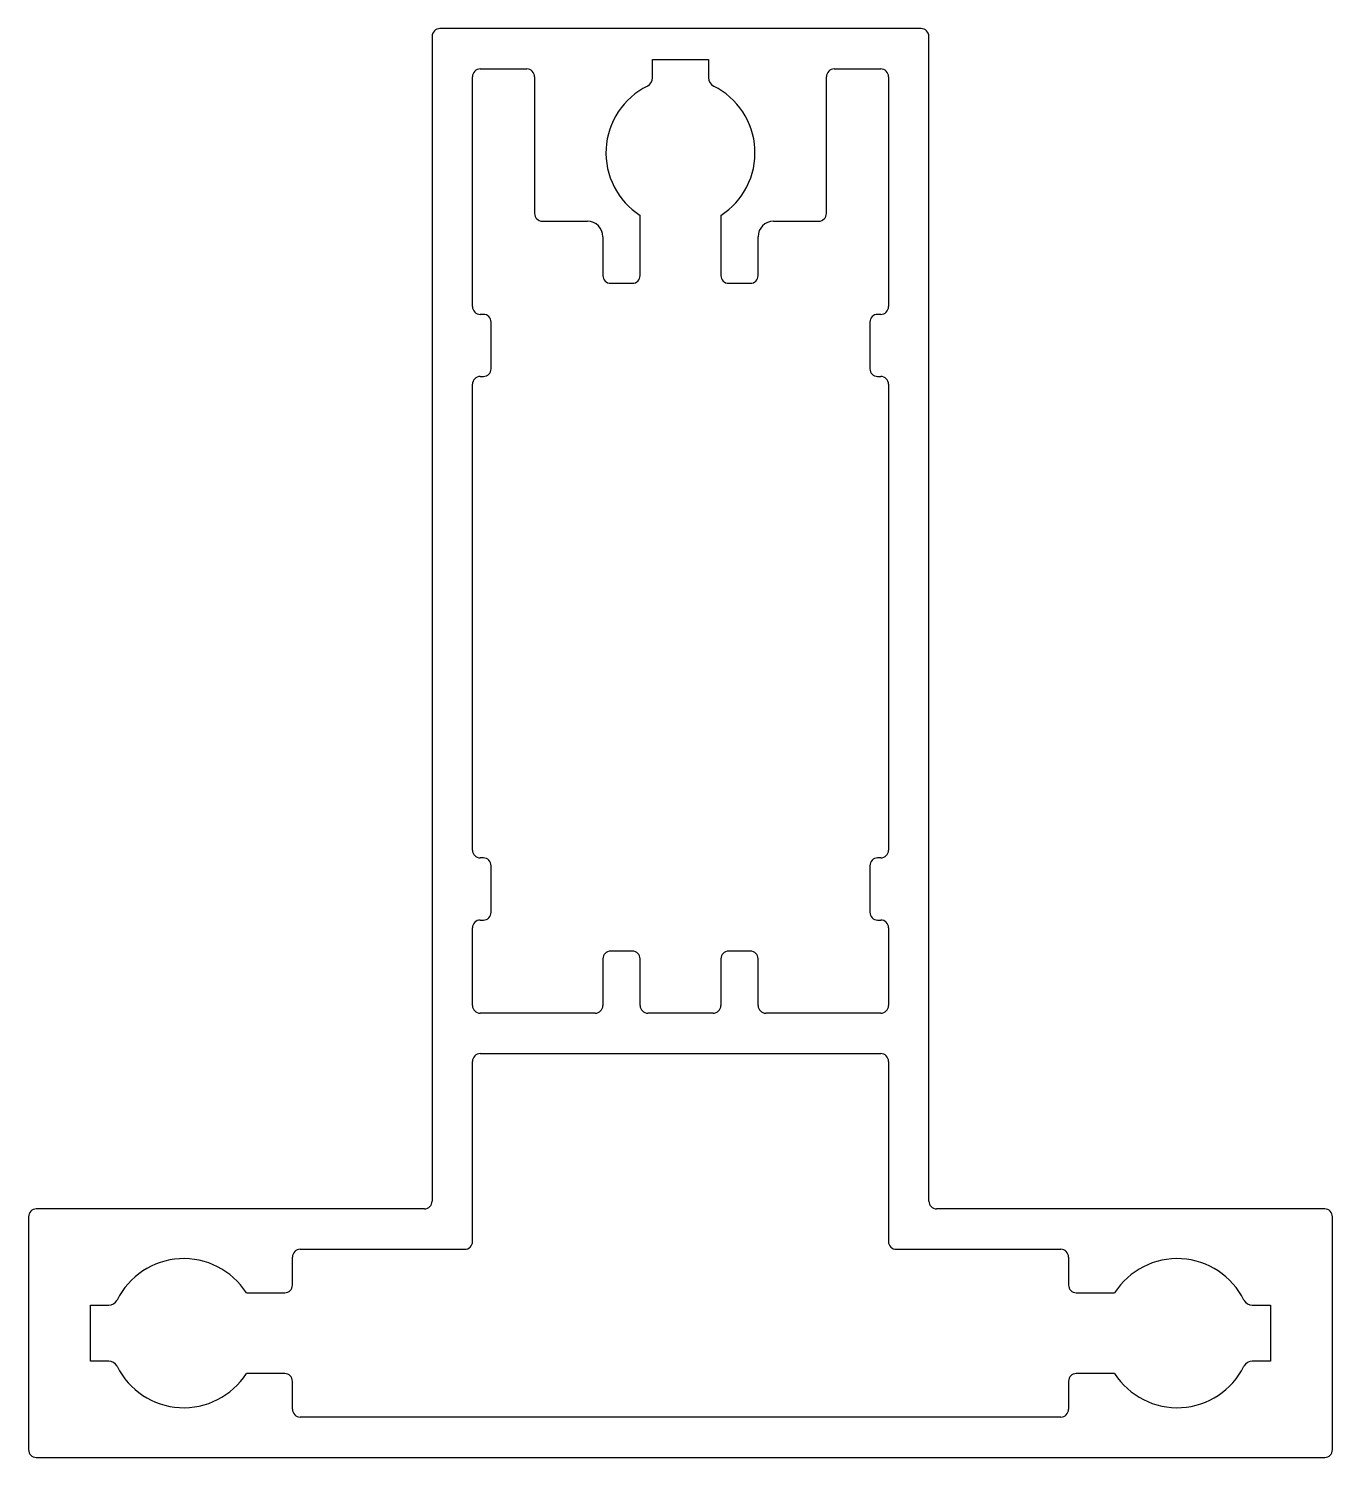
# Model space of a CAD drawing. Extents: x 2288.6 to 2330.6, y 1228.9 to 1274.9.
import ezdxf

# ---------------------------------------------------------------- set-up
doc = ezdxf.new("R2010")
doc.units = 0
doc.layers.get('0').update_dxf_attribs({"linetype": 'CONTINUOUS'})

msp = doc.modelspace()

# ---------------------------------------------------------------- linework, layer by layer
for p, q in [((2301.624, 1274.682), (2301.624, 1237.182)), ((2317.374, 1274.932), (2301.874, 1274.932)), ((2317.624, 1237.182), (2317.624, 1274.682)), ((2308.724, 1273.351), (2308.724, 1273.932)), ((2308.724, 1273.932), (2310.524, 1273.932)), ((2310.524, 1273.932), (2310.524, 1273.351)), ((2302.924, 1265.982), (2302.924, 1273.382)), ((2303.174, 1273.632), (2304.674, 1273.632)), ((2304.924, 1273.382), (2304.924, 1268.982)), ((2314.324, 1268.982), (2314.324, 1273.382)), ((2314.574, 1273.632), (2316.074, 1273.632)), ((2316.324, 1273.382), (2316.324, 1265.982)), ((2305.174, 1268.732), (2306.624, 1268.732)), ((2308.324, 1266.982), (2308.324, 1268.915)), ((2310.924, 1268.915), (2310.924, 1266.982)), ((2312.624, 1268.732), (2314.074, 1268.732)), ((2307.124, 1268.232), (2307.124, 1266.982)), ((2312.124, 1266.982), (2312.124, 1268.232)), ((2307.374, 1266.732), (2308.074, 1266.732)), ((2311.174, 1266.732), (2311.874, 1266.732)), ((2303.274, 1265.732), (2303.174, 1265.732)), ((2303.524, 1263.982), (2303.524, 1265.482)), ((2315.724, 1265.482), (2315.724, 1263.982)), ((2316.074, 1265.732), (2315.974, 1265.732)), ((2303.174, 1263.732), (2303.274, 1263.732)), ((2315.974, 1263.732), (2316.074, 1263.732)), ((2302.924, 1248.482), (2302.924, 1263.482)), ((2316.324, 1263.482), (2316.324, 1248.482)), ((2303.274, 1248.232), (2303.174, 1248.232)), ((2303.524, 1246.482), (2303.524, 1247.982)), ((2315.724, 1247.982), (2315.724, 1246.482)), ((2316.074, 1248.232), (2315.974, 1248.232)), ((2303.174, 1246.232), (2303.274, 1246.232)), ((2315.974, 1246.232), (2316.074, 1246.232)), ((2302.924, 1243.482), (2302.924, 1245.982)), ((2316.324, 1245.982), (2316.324, 1243.482)), ((2308.074, 1245.232), (2307.374, 1245.232)), ((2311.874, 1245.232), (2311.174, 1245.232)), ((2307.124, 1244.982), (2307.124, 1243.482)), ((2308.324, 1243.482), (2308.324, 1244.982)), ((2310.924, 1244.982), (2310.924, 1243.482)), ((2312.124, 1243.482), (2312.124, 1244.982)), ((2306.874, 1243.232), (2303.174, 1243.232)), ((2310.674, 1243.232), (2308.574, 1243.232)), ((2316.074, 1243.232), (2312.374, 1243.232)), ((2302.924, 1235.882), (2302.924, 1241.682)), ((2303.174, 1241.932), (2316.074, 1241.932)), ((2316.324, 1241.682), (2316.324, 1235.882)), ((2288.624, 1236.682), (2288.624, 1229.182)), ((2301.374, 1236.932), (2288.874, 1236.932)), ((2330.374, 1236.932), (2317.874, 1236.932)), ((2330.624, 1229.182), (2330.624, 1236.682)), ((2297.374, 1235.632), (2302.674, 1235.632)), ((2316.574, 1235.632), (2321.874, 1235.632)), ((2297.124, 1234.482), (2297.124, 1235.382)), ((2322.124, 1235.382), (2322.124, 1234.482)), ((2295.642, 1234.232), (2296.874, 1234.232)), ((2322.374, 1234.232), (2323.607, 1234.232)), ((2290.624, 1232.032), (2290.624, 1233.832)), ((2290.624, 1233.832), (2291.206, 1233.832)), ((2328.043, 1233.832), (2328.624, 1233.832)), ((2328.624, 1233.832), (2328.624, 1232.032)), ((2291.206, 1232.032), (2290.624, 1232.032)), ((2328.624, 1232.032), (2328.043, 1232.032)), ((2296.874, 1231.632), (2295.642, 1231.632)), ((2323.607, 1231.632), (2322.374, 1231.632)), ((2297.124, 1230.482), (2297.124, 1231.382)), ((2322.124, 1231.382), (2322.124, 1230.482)), ((2321.874, 1230.232), (2297.374, 1230.232)), ((2288.874, 1228.932), (2330.374, 1228.932))]:
    msp.add_line(p, q)
for centre, radius, start, end in [((2301.874, 1274.682), 0.25, 90, 180), ((2317.374, 1274.682), 0.25, 0, 90), ((2303.174, 1273.382), 0.25, 90, 180), ((2304.674, 1273.382), 0.25, 0, 90), ((2308.424, 1273.351), 0.3, 296.3878, 0), ((2310.824, 1273.351), 0.3, 180, 243.6122), ((2314.574, 1273.382), 0.25, 90, 180), ((2316.074, 1273.382), 0.25, 0, 90), ((2309.624, 1270.932), 2.4, 116.3878, 237.2028), ((2309.624, 1270.932), 2.4, 302.7972, 63.6122), ((2305.174, 1268.982), 0.25, 180, 270), ((2306.624, 1268.232), 0.5, 0, 90), ((2312.624, 1268.232), 0.5, 90, 180), ((2314.074, 1268.982), 0.25, 270, 0), ((2307.374, 1266.982), 0.25, 180, 270), ((2308.074, 1266.982), 0.25, 270, 0), ((2311.174, 1266.982), 0.25, 180, 270), ((2311.874, 1266.982), 0.25, 270, 0), ((2303.174, 1265.982), 0.25, 180, 270), ((2316.074, 1265.982), 0.25, 270, 0), ((2303.274, 1265.482), 0.25, 0, 90), ((2315.974, 1265.482), 0.25, 90, 180), ((2303.174, 1263.482), 0.25, 90, 180), ((2303.274, 1263.982), 0.25, 270, 0), ((2315.974, 1263.982), 0.25, 180, 270), ((2316.074, 1263.482), 0.25, 0, 90), ((2303.174, 1248.482), 0.25, 180, 270), ((2316.074, 1248.482), 0.25, 270, 0), ((2303.274, 1247.982), 0.25, 0, 90), ((2315.974, 1247.982), 0.25, 90, 180), ((2303.174, 1245.982), 0.25, 90, 180), ((2303.274, 1246.482), 0.25, 270, 0), ((2315.974, 1246.482), 0.25, 180, 270), ((2316.074, 1245.982), 0.25, 0, 90), ((2307.374, 1244.982), 0.25, 90, 180), ((2308.074, 1244.982), 0.25, 0, 90), ((2311.174, 1244.982), 0.25, 90, 180), ((2311.874, 1244.982), 0.25, 0, 90), ((2303.174, 1243.482), 0.25, 180, 270), ((2306.874, 1243.482), 0.25, 270, 0), ((2308.574, 1243.482), 0.25, 180, 270), ((2310.674, 1243.482), 0.25, 270, 0), ((2312.374, 1243.482), 0.25, 180, 270), ((2316.074, 1243.482), 0.25, 270, 360), ((2303.174, 1241.682), 0.25, 90, 180), ((2316.074, 1241.682), 0.25, 0, 90), ((2301.374, 1237.182), 0.25, 270, 0), ((2317.874, 1237.182), 0.25, 180, 270), ((2288.874, 1236.682), 0.25, 90, 180), ((2330.374, 1236.682), 0.25, 0, 90), ((2297.374, 1235.382), 0.25, 90, 180), ((2302.674, 1235.882), 0.25, 270, 0), ((2316.574, 1235.882), 0.25, 180, 270), ((2321.874, 1235.382), 0.25, 0, 90), ((2293.624, 1232.932), 2.4, 32.7972, 153.6122), ((2325.624, 1232.932), 2.4, 26.3878, 147.2028), ((2296.874, 1234.482), 0.25, 270, 360), ((2322.374, 1234.482), 0.25, 180, 270), ((2291.206, 1234.132), 0.3, 270, 333.6122), ((2328.043, 1234.132), 0.3, 206.3878, 270), ((2291.206, 1231.732), 0.3, 26.3878, 90), ((2328.043, 1231.732), 0.3, 90, 153.6122), ((2293.624, 1232.932), 2.4, 206.3878, 327.2028), ((2296.874, 1231.382), 0.25, 0, 90), ((2322.374, 1231.382), 0.25, 90, 180), ((2325.624, 1232.932), 2.4, 212.7972, 333.6122), ((2297.374, 1230.482), 0.25, 180, 270), ((2321.874, 1230.482), 0.25, 270, 0), ((2288.874, 1229.182), 0.25, 180, 270), ((2330.374, 1229.182), 0.25, 270, 0)]:
    msp.add_arc(centre, radius, start, end)

doc.saveas('drawing.dxf')
